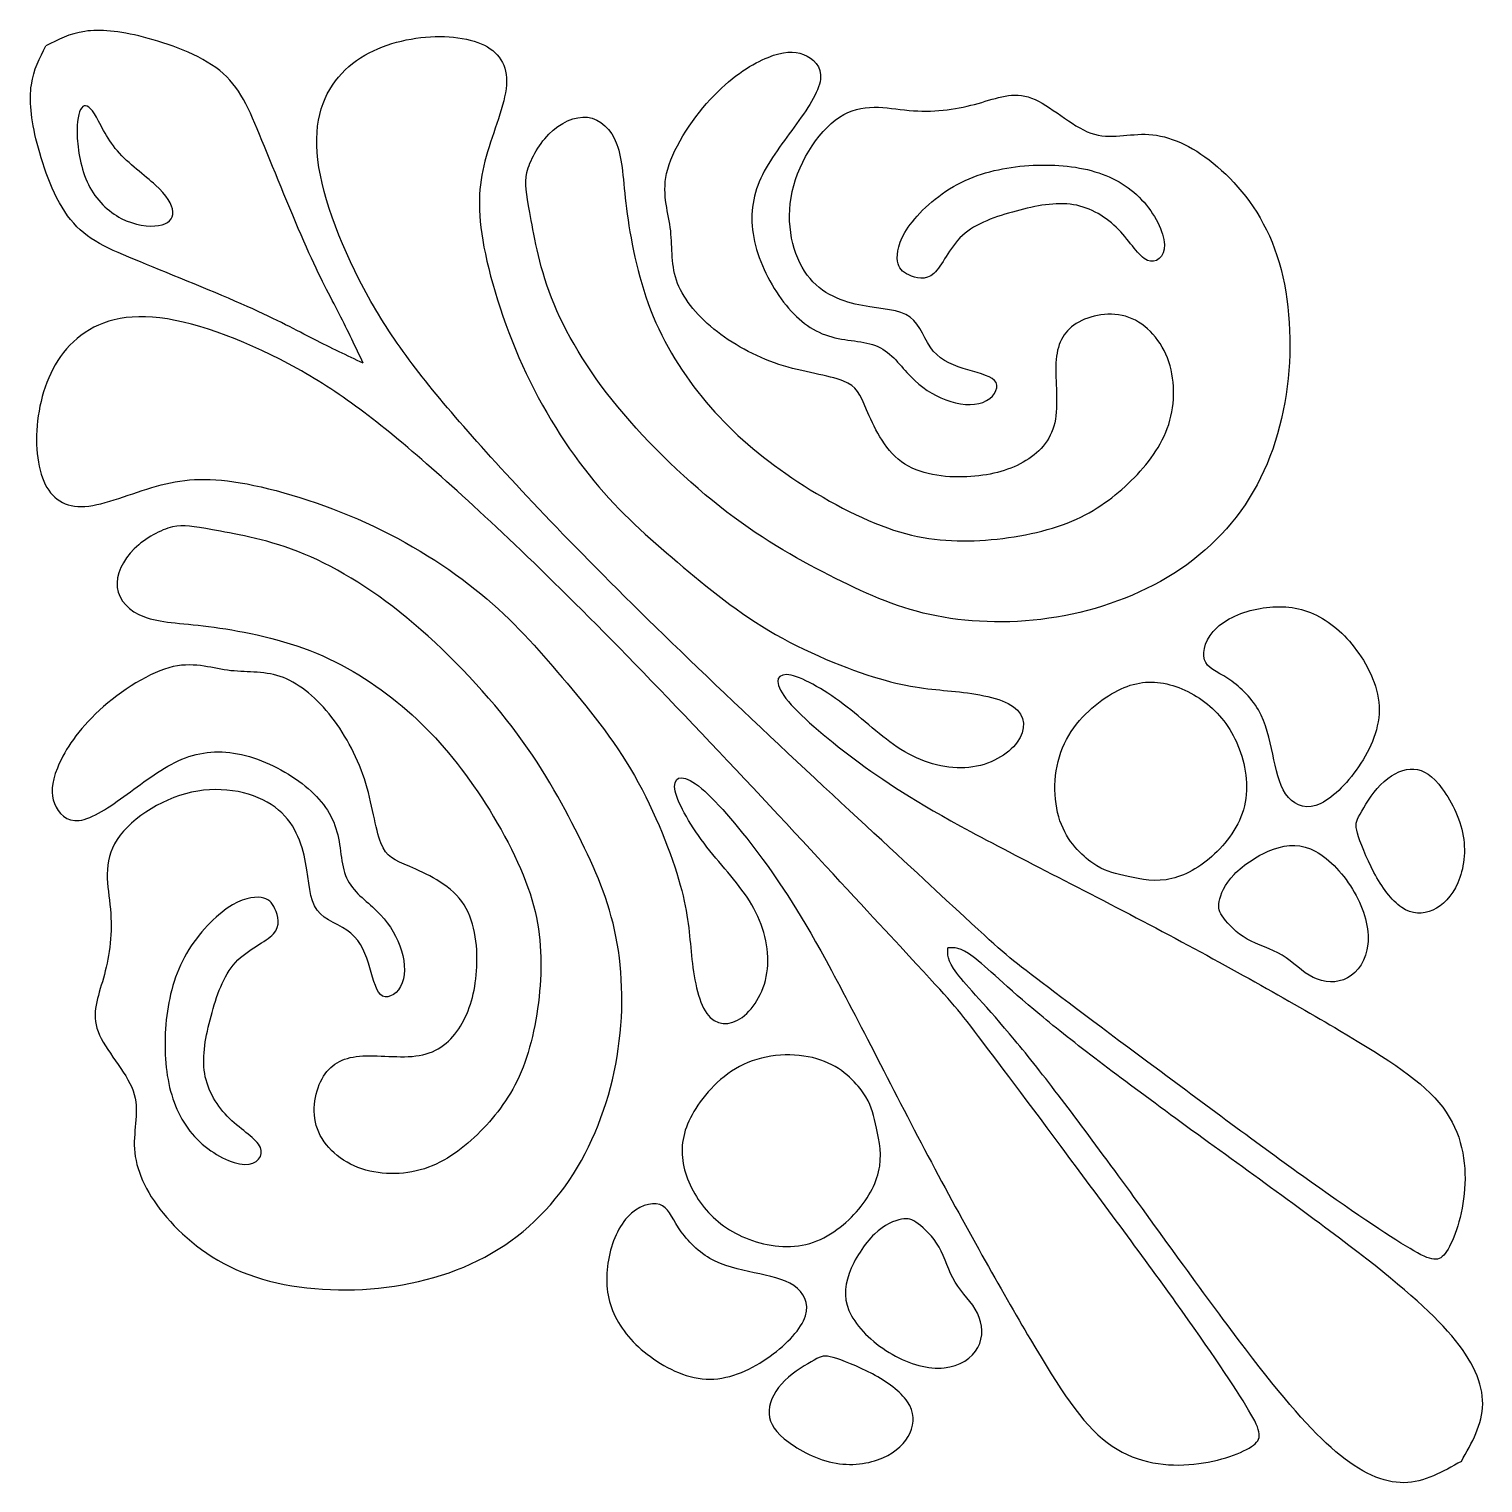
# Model space of a CAD drawing. Header units: millimetres. Extents: x 183 to 445, y 12 to 405.
# Drawn here: x 413.84 to 444.88, y 77.71 to 108.75 of the extents above; entities that cross this region are included whole.
import ezdxf

# ---------------------------------------------------------------- set-up
doc = ezdxf.new("R2010")
doc.units = ezdxf.units.MM
doc.layers.add('Default', color=7, linetype='Continuous')
doc.layers.add('DV1_Layer_1', color=7, linetype='Continuous')

# ---------------------------------------------------------------- blocks, each defined once
blk = doc.blocks.new('SE')
at = {"layer": 'DV1_Layer_1', "color": 7, "linetype": 'Continuous'}
for points, knots in [([(420.971, 101.62), (420.809, 101.962), (420.647, 102.304), (420.269, 103.043), (420.052, 103.439), (419.758, 104.1), (419.464, 104.761), (419.092, 105.685), (418.809, 106.376), (418.527, 107.067), (418.335, 107.523), (417.906, 107.869), (417.476, 108.214), (416.809, 108.448), (416.278, 108.583), (415.746, 108.718), (415.35, 108.754), (415.026, 108.706), (414.702, 108.658), (414.449, 108.526), (414.197, 108.394)], [0, 0, 0, 0, 0.125, 0.125, 0.25, 0.25, 0.25, 0.375, 0.375, 0.375, 0.5, 0.5, 0.5, 0.625, 0.625, 0.625, 0.75, 0.75, 0.75, 1, 1, 1, 1]), ([(420.971, 101.62), (420.629, 101.782), (420.287, 101.944), (419.917, 102.133), (419.548, 102.322), (419.152, 102.538), (418.491, 102.833), (417.83, 103.127), (416.905, 103.5), (416.215, 103.782), (415.524, 104.064), (415.068, 104.256), (414.723, 104.686), (414.377, 105.115), (414.143, 105.782), (413.873, 106.845), (413.837, 107.241), (413.885, 107.565), (413.933, 107.89), (414.065, 108.142), (414.197, 108.394)], [0, 0, 0, 0, 0.125, 0.125, 0.125, 0.25, 0.25, 0.25, 0.375, 0.375, 0.375, 0.5, 0.5, 0.5, 0.625, 0.625, 0.75, 0.75, 0.75, 1, 1, 1, 1]), ([(435.125, 88.651), (435.659, 88.237), (436.608, 87.529), (437.696, 86.719), (438.784, 85.908), (440.01, 84.995), (441.025, 84.267), (442.041, 83.54), (442.847, 82.999), (443.321, 82.717), (443.796, 82.434), (443.94, 82.41), (444.103, 82.657), (444.265, 82.903), (444.445, 83.42), (444.487, 83.991), (444.529, 84.562), (444.433, 85.187), (444.019, 85.734), (443.604, 86.281), (442.871, 86.749), (441.813, 87.375), (440.755, 88), (439.373, 88.781), (437.894, 89.562), (436.416, 90.343), (434.841, 91.125), (433.723, 91.738), (432.605, 92.351), (431.944, 92.796), (431.337, 93.258), (430.73, 93.721), (430.177, 94.202), (429.949, 94.527), (429.721, 94.851), (429.817, 95.019), (430.105, 94.959), (430.394, 94.899), (430.875, 94.611), (431.301, 94.28), (431.728, 93.95), (432.101, 93.577), (432.533, 93.325), (432.966, 93.072), (433.459, 92.94), (434.348, 93.036), (434.745, 93.265), (434.937, 93.529), (435.13, 93.793), (435.118, 94.094), (434.853, 94.286), (434.589, 94.478), (434.072, 94.563), (433.615, 94.611), (433.158, 94.659), (432.762, 94.671), (432.112, 94.851), (431.463, 95.031), (430.562, 95.38), (429.775, 95.831), (428.988, 96.282), (428.314, 96.834), (427.683, 97.369), (427.052, 97.904), (426.463, 98.421), (425.898, 99.106), (425.333, 99.791), (424.792, 100.645), (424.372, 101.57), (423.951, 102.496), (423.65, 103.494), (423.524, 104.245), (423.398, 104.996), (423.446, 105.501), (423.596, 106.036), (423.747, 106.571), (423.999, 107.136), (424.029, 107.562), (424.059, 107.989), (423.867, 108.277), (423.488, 108.44), (423.11, 108.602), (422.545, 108.638), (421.992, 108.542), (421.439, 108.446), (420.898, 108.217), (420.513, 107.809), (420.129, 107.4), (419.9, 106.811), (420.002, 105.964), (420.105, 105.116), (420.537, 104.01), (421.084, 103.031), (421.631, 102.051), (422.292, 101.198), (423.302, 100.056), (424.312, 98.914), (425.67, 97.483), (427.57, 95.643), (429.47, 93.803), (431.912, 91.554), (433.192, 90.369), (434.473, 89.184), (434.591, 89.064), (435.125, 88.651)], [0, 0, 0, 0, 0.027778, 0.027778, 0.027778, 0.055556, 0.055556, 0.055556, 0.083333, 0.083333, 0.083333, 0.111111, 0.111111, 0.111111, 0.138889, 0.138889, 0.138889, 0.166667, 0.166667, 0.166667, 0.194444, 0.194444, 0.194444, 0.222222, 0.222222, 0.222222, 0.25, 0.25, 0.25, 0.277778, 0.277778, 0.277778, 0.305556, 0.305556, 0.305556, 0.333333, 0.333333, 0.333333, 0.361111, 0.361111, 0.361111, 0.388889, 0.388889, 0.388889, 0.416667, 0.416667, 0.444444, 0.444444, 0.444444, 0.472222, 0.472222, 0.472222, 0.5, 0.5, 0.5, 0.527778, 0.527778, 0.527778, 0.555556, 0.555556, 0.555556, 0.583333, 0.583333, 0.583333, 0.611111, 0.611111, 0.611111, 0.638889, 0.638889, 0.638889, 0.666667, 0.666667, 0.666667, 0.694444, 0.694444, 0.694444, 0.722222, 0.722222, 0.722222, 0.75, 0.75, 0.75, 0.777778, 0.777778, 0.777778, 0.805556, 0.805556, 0.805556, 0.833333, 0.833333, 0.833333, 0.861111, 0.861111, 0.861111, 0.888889, 0.888889, 0.888889, 0.916667, 0.916667, 0.916667, 0.944444, 0.944444, 0.944444, 1, 1, 1, 1]), ([(424.53, 104.836), (424.605, 104.412), (424.707, 103.746), (424.992, 103.016), (425.278, 102.286), (425.746, 101.494), (426.406, 100.689), (427.067, 99.884), (427.92, 99.067), (428.737, 98.443), (429.554, 97.818), (430.334, 97.386), (431.055, 97.025), (431.776, 96.665), (432.436, 96.377), (433.214, 96.223), (433.992, 96.07), (434.887, 96.052), (435.773, 96.199), (436.658, 96.347), (437.535, 96.659), (438.28, 97.133), (439.024, 97.608), (439.637, 98.245), (440.055, 99.022), (440.472, 99.8), (440.694, 100.719), (440.745, 101.635), (440.796, 102.55), (440.676, 103.464), (440.376, 104.202), (440.076, 104.941), (439.595, 105.505), (439.121, 105.89), (438.646, 106.274), (438.178, 106.478), (437.748, 106.505), (437.319, 106.532), (436.929, 106.382), (436.508, 106.532), (436.087, 106.682), (435.636, 107.132), (435.242, 107.282), (434.847, 107.432), (434.51, 107.282), (434.101, 107.168), (433.692, 107.054), (433.211, 106.975), (432.717, 107.011), (432.223, 107.047), (431.716, 107.198), (431.23, 106.929), (430.745, 106.659), (430.281, 105.968), (430.131, 105.283), (429.98, 104.598), (430.142, 103.92), (430.451, 103.502), (430.761, 103.085), (431.217, 102.929), (431.632, 102.851), (432.046, 102.773), (432.418, 102.773), (432.646, 102.604), (432.875, 102.436), (432.959, 102.1), (433.142, 101.881), (433.325, 101.662), (433.608, 101.56), (433.881, 101.478), (434.154, 101.397), (434.418, 101.337), (434.484, 101.205), (434.55, 101.073), (434.418, 100.869), (434.202, 100.785), (433.986, 100.701), (433.686, 100.737), (433.409, 100.839), (433.133, 100.941), (432.881, 101.109), (432.661, 101.334), (432.442, 101.56), (432.256, 101.842), (431.962, 101.974), (431.668, 102.106), (431.265, 102.088), (430.905, 102.202), (430.545, 102.316), (430.226, 102.562), (429.947, 102.926), (429.668, 103.289), (429.427, 103.77), (429.325, 104.22), (429.223, 104.671), (429.259, 105.091), (429.427, 105.493), (429.596, 105.896), (429.896, 106.28), (430.172, 106.659), (430.449, 107.037), (430.701, 107.409), (430.734, 107.682), (430.767, 107.956), (430.581, 108.13), (430.166, 108.292), (429.938, 108.28), (429.617, 108.151), (429.295, 108.022), (428.881, 107.776), (428.461, 107.337), (428.04, 106.899), (427.614, 106.268), (427.473, 105.766), (427.332, 105.265), (427.476, 104.893), (427.527, 104.517), (427.578, 104.142), (427.536, 103.764), (427.659, 103.394), (427.782, 103.025), (428.07, 102.665), (428.458, 102.349), (428.845, 102.034), (429.331, 101.764), (429.848, 101.596), (430.364, 101.427), (430.911, 101.361), (431.214, 101.244), (431.517, 101.127), (431.578, 100.959), (431.719, 100.626), (431.86, 100.292), (432.082, 99.794), (432.463, 99.515), (432.845, 99.235), (433.385, 99.175), (433.857, 99.196), (434.328, 99.217), (434.73, 99.319), (435.061, 99.506), (435.391, 99.692), (435.649, 99.962), (435.736, 100.35), (435.824, 100.737), (435.739, 101.241), (435.761, 101.629), (435.782, 102.016), (435.907, 102.286), (436.196, 102.466), (436.484, 102.647), (436.935, 102.737), (437.319, 102.599), (437.703, 102.46), (438.022, 102.094), (438.172, 101.65), (438.322, 101.205), (438.304, 100.683), (438.139, 100.229), (437.974, 99.776), (437.661, 99.391), (436.947, 98.713), (436.544, 98.419), (435.463, 97.998), (434.785, 97.872), (434.136, 97.836), (433.487, 97.8), (432.869, 97.854), (432.163, 98.103), (431.457, 98.353), (430.665, 98.797), (429.995, 99.262), (429.325, 99.728), (428.779, 100.214), (427.812, 101.361), (427.391, 102.022), (427.106, 102.758), (426.821, 103.493), (426.671, 104.304), (426.593, 104.923), (426.515, 105.541), (426.509, 105.968), (426.389, 106.292), (426.268, 106.616), (426.034, 106.839), (425.488, 106.905), (425.175, 106.749), (424.935, 106.508), (424.695, 106.268), (424.527, 105.944), (424.467, 105.691), (424.407, 105.439), (424.455, 105.259), (424.53, 104.836)], [0, 0, 0, 0, 0.014925, 0.014925, 0.014925, 0.029851, 0.029851, 0.029851, 0.044776, 0.044776, 0.044776, 0.059701, 0.059701, 0.059701, 0.074627, 0.074627, 0.074627, 0.089552, 0.089552, 0.089552, 0.104478, 0.104478, 0.104478, 0.119403, 0.119403, 0.119403, 0.134328, 0.134328, 0.134328, 0.149254, 0.149254, 0.149254, 0.164179, 0.164179, 0.164179, 0.179104, 0.179104, 0.179104, 0.19403, 0.19403, 0.19403, 0.208955, 0.208955, 0.208955, 0.223881, 0.223881, 0.223881, 0.238806, 0.238806, 0.238806, 0.253731, 0.253731, 0.253731, 0.268657, 0.268657, 0.268657, 0.283582, 0.283582, 0.283582, 0.298507, 0.298507, 0.298507, 0.313433, 0.313433, 0.313433, 0.328358, 0.328358, 0.328358, 0.343284, 0.343284, 0.343284, 0.358209, 0.358209, 0.358209, 0.373134, 0.373134, 0.373134, 0.38806, 0.38806, 0.38806, 0.402985, 0.402985, 0.402985, 0.41791, 0.41791, 0.41791, 0.432836, 0.432836, 0.432836, 0.447761, 0.447761, 0.447761, 0.462687, 0.462687, 0.462687, 0.477612, 0.477612, 0.477612, 0.492537, 0.492537, 0.492537, 0.507463, 0.507463, 0.507463, 0.522388, 0.522388, 0.537313, 0.537313, 0.537313, 0.552239, 0.552239, 0.552239, 0.567164, 0.567164, 0.567164, 0.58209, 0.58209, 0.58209, 0.597015, 0.597015, 0.597015, 0.61194, 0.61194, 0.61194, 0.626866, 0.626866, 0.626866, 0.641791, 0.641791, 0.641791, 0.656716, 0.656716, 0.656716, 0.671642, 0.671642, 0.671642, 0.686567, 0.686567, 0.686567, 0.701493, 0.701493, 0.701493, 0.716418, 0.716418, 0.716418, 0.731343, 0.731343, 0.731343, 0.746269, 0.746269, 0.746269, 0.761194, 0.761194, 0.761194, 0.776119, 0.776119, 0.776119, 0.791045, 0.791045, 0.791045, 0.80597, 0.80597, 0.820896, 0.820896, 0.835821, 0.835821, 0.835821, 0.850746, 0.850746, 0.850746, 0.865672, 0.865672, 0.865672, 0.880597, 0.880597, 0.895522, 0.895522, 0.895522, 0.910448, 0.910448, 0.910448, 0.925373, 0.925373, 0.925373, 0.940299, 0.940299, 0.955224, 0.955224, 0.955224, 0.970149, 0.970149, 0.970149, 1, 1, 1, 1]), ([(415.23, 106.947), (415.344, 106.767), (415.482, 106.436), (415.722, 106.154), (415.963, 105.872), (416.305, 105.637), (416.539, 105.421), (416.773, 105.205), (416.899, 105.007), (416.908, 104.854), (416.917, 104.7), (416.809, 104.592), (416.602, 104.559), (416.395, 104.526), (416.089, 104.568), (415.806, 104.713), (415.524, 104.857), (415.266, 105.103), (415.104, 105.433), (414.942, 105.763), (414.876, 106.178), (414.864, 106.484), (414.852, 106.791), (414.894, 106.989), (414.96, 107.073), (415.026, 107.157), (415.116, 107.127), (415.23, 106.947)], [0, 0, 0, 0, 0.1, 0.1, 0.1, 0.2, 0.2, 0.2, 0.3, 0.3, 0.3, 0.4, 0.4, 0.4, 0.5, 0.5, 0.5, 0.6, 0.6, 0.6, 0.7, 0.7, 0.7, 0.8, 0.8, 0.8, 1, 1, 1, 1]), ([(432.623, 103.505), (432.767, 103.439), (432.978, 103.375), (433.155, 103.536), (433.333, 103.696), (433.476, 104.081), (434.052, 104.61), (434.484, 104.755), (435.337, 104.983), (435.757, 105.067), (436.134, 105.005), (436.51, 104.943), (436.843, 104.735), (437.098, 104.473), (437.353, 104.212), (437.531, 103.898), (437.713, 103.816), (437.895, 103.734), (438.082, 103.884), (438.076, 104.154), (438.07, 104.424), (437.871, 104.815), (437.591, 105.112), (437.31, 105.41), (436.947, 105.615), (436.515, 105.732), (436.083, 105.848), (435.584, 105.875), (435.087, 105.833), (434.59, 105.79), (434.096, 105.678), (433.653, 105.438), (433.211, 105.199), (432.821, 104.833), (432.607, 104.523), (432.394, 104.214), (432.358, 103.962), (432.379, 103.801), (432.4, 103.641), (432.478, 103.572), (432.623, 103.505)], [0, 0, 0, 0, 0.066667, 0.066667, 0.066667, 0.133333, 0.133333, 0.2, 0.2, 0.266667, 0.266667, 0.266667, 0.333333, 0.333333, 0.333333, 0.4, 0.4, 0.4, 0.466667, 0.466667, 0.466667, 0.533333, 0.533333, 0.533333, 0.6, 0.6, 0.6, 0.666667, 0.666667, 0.666667, 0.733333, 0.733333, 0.733333, 0.8, 0.8, 0.8, 0.866667, 0.866667, 0.866667, 1, 1, 1, 1]), ([(433.941, 87.466), (434.354, 86.932), (435.062, 85.983), (435.872, 84.895), (436.683, 83.807), (437.596, 82.581), (438.324, 81.566), (439.051, 80.55), (439.592, 79.744), (439.874, 79.27), (440.157, 78.795), (440.181, 78.651), (439.934, 78.488), (439.688, 78.326), (439.171, 78.146), (438.029, 78.062), (437.404, 78.158), (436.857, 78.573), (436.31, 78.987), (435.841, 79.72), (435.216, 80.778), (434.592, 81.836), (433.81, 83.218), (432.247, 86.175), (431.466, 87.75), (430.853, 88.868), (430.24, 89.986), (429.795, 90.647), (429.333, 91.254), (428.87, 91.861), (428.389, 92.414), (427.74, 92.871), (427.572, 92.774), (427.632, 92.486), (427.692, 92.197), (427.98, 91.716), (428.311, 91.29), (428.641, 90.863), (429.014, 90.49), (429.267, 90.058), (429.519, 89.625), (429.651, 89.132), (429.603, 88.687), (429.555, 88.243), (429.327, 87.846), (429.062, 87.654), (428.798, 87.461), (428.197, 87.485), (428.029, 88.519), (427.98, 88.976), (427.932, 89.433), (427.92, 89.829), (427.74, 90.478), (427.56, 91.128), (427.211, 92.029), (426.76, 92.816), (426.31, 93.604), (425.757, 94.277), (424.687, 95.539), (424.17, 96.128), (423.485, 96.693), (422.8, 97.258), (421.946, 97.799), (421.021, 98.219), (420.095, 98.64), (419.097, 98.941), (418.346, 99.067), (417.595, 99.193), (417.09, 99.145), (416.555, 98.995), (416.02, 98.844), (415.455, 98.592), (415.029, 98.562), (414.602, 98.532), (414.313, 98.724), (414.151, 99.103), (413.989, 99.481), (413.953, 100.047), (414.049, 100.599), (414.145, 101.152), (414.374, 101.693), (414.782, 102.078), (415.191, 102.463), (415.78, 102.691), (416.627, 102.589), (417.475, 102.487), (418.581, 102.054), (419.56, 101.507), (420.54, 100.96), (421.393, 100.299), (422.535, 99.289), (423.677, 98.28), (425.108, 96.921), (426.948, 95.021), (428.788, 93.121), (431.037, 90.679), (432.222, 89.399), (433.407, 88.118), (433.527, 88), (433.941, 87.466)], [0, 0, 0, 0, 0.027778, 0.027778, 0.027778, 0.055556, 0.055556, 0.055556, 0.083333, 0.083333, 0.083333, 0.111111, 0.111111, 0.111111, 0.138889, 0.138889, 0.166667, 0.166667, 0.166667, 0.194444, 0.194444, 0.194444, 0.222222, 0.222222, 0.25, 0.25, 0.25, 0.277778, 0.277778, 0.277778, 0.305556, 0.305556, 0.333333, 0.333333, 0.333333, 0.361111, 0.361111, 0.361111, 0.388889, 0.388889, 0.388889, 0.416667, 0.416667, 0.416667, 0.444444, 0.444444, 0.444444, 0.472222, 0.5, 0.5, 0.5, 0.527778, 0.527778, 0.527778, 0.555556, 0.555556, 0.555556, 0.583333, 0.583333, 0.611111, 0.611111, 0.611111, 0.638889, 0.638889, 0.638889, 0.666667, 0.666667, 0.666667, 0.694444, 0.694444, 0.694444, 0.722222, 0.722222, 0.722222, 0.75, 0.75, 0.75, 0.777778, 0.777778, 0.777778, 0.805556, 0.805556, 0.805556, 0.833333, 0.833333, 0.833333, 0.861111, 0.861111, 0.861111, 0.888889, 0.888889, 0.888889, 0.916667, 0.916667, 0.916667, 0.944444, 0.944444, 0.944444, 1, 1, 1, 1]), ([(417.755, 98.061), (418.179, 97.986), (418.845, 97.884), (419.575, 97.599), (420.305, 97.314), (421.098, 96.845), (421.902, 96.184), (422.707, 95.524), (423.524, 94.671), (424.149, 93.854), (424.773, 93.037), (425.206, 92.257), (425.566, 91.536), (425.926, 90.815), (426.214, 90.155), (426.368, 89.377), (426.521, 88.599), (426.539, 87.704), (426.244, 85.933), (425.932, 85.056), (425.458, 84.311), (424.983, 83.566), (424.347, 82.954), (423.569, 82.536), (422.791, 82.119), (421.872, 81.897), (420.04, 81.795), (419.128, 81.915), (418.389, 82.215), (417.65, 82.515), (417.086, 82.996), (416.701, 83.47), (416.317, 83.945), (416.113, 84.413), (416.086, 84.843), (416.059, 85.272), (416.209, 85.662), (416.059, 86.083), (415.909, 86.504), (415.459, 86.955), (415.159, 87.744), (415.309, 88.081), (415.423, 88.49), (415.537, 88.899), (415.616, 89.38), (415.58, 89.874), (415.544, 90.368), (415.393, 90.875), (415.662, 91.36), (415.932, 91.846), (416.623, 92.31), (417.308, 92.46), (417.993, 92.611), (418.671, 92.449), (419.089, 92.14), (419.506, 91.83), (419.662, 91.374), (419.74, 90.96), (419.818, 90.545), (419.818, 90.173), (419.986, 89.944), (420.154, 89.716), (420.491, 89.632), (420.71, 89.449), (420.929, 89.266), (421.031, 88.984), (421.113, 88.71), (421.194, 88.437), (421.254, 88.173), (421.386, 88.107), (421.518, 88.041), (421.722, 88.173), (421.806, 88.389), (421.89, 88.605), (421.854, 88.905), (421.752, 89.182), (421.65, 89.458), (421.482, 89.71), (421.257, 89.93), (421.031, 90.149), (420.749, 90.335), (420.617, 90.629), (420.485, 90.924), (420.503, 91.326), (420.389, 91.686), (420.275, 92.047), (420.029, 92.365), (419.302, 92.923), (418.821, 93.163), (418.371, 93.266), (417.921, 93.368), (417.5, 93.332), (417.098, 93.163), (416.695, 92.995), (416.311, 92.695), (415.554, 92.143), (415.182, 91.89), (414.909, 91.857), (414.635, 91.824), (414.461, 92.01), (414.38, 92.218), (414.299, 92.425), (414.311, 92.653), (414.44, 92.974), (414.569, 93.296), (414.816, 93.71), (415.254, 94.131), (415.692, 94.551), (416.323, 94.977), (416.824, 95.118), (417.326, 95.26), (417.698, 95.115), (418.074, 95.064), (418.449, 95.013), (418.827, 95.055), (419.197, 94.932), (419.566, 94.809), (419.926, 94.521), (420.242, 94.133), (420.557, 93.746), (420.827, 93.259), (420.995, 92.743), (421.164, 92.227), (421.23, 91.68), (421.347, 91.377), (421.464, 91.074), (421.632, 91.014), (421.965, 90.872), (422.299, 90.731), (422.797, 90.509), (423.076, 90.128), (423.356, 89.746), (423.416, 89.206), (423.395, 88.734), (423.374, 88.263), (423.272, 87.861), (423.085, 87.53), (422.899, 87.2), (422.629, 86.942), (422.242, 86.854), (421.854, 86.767), (421.35, 86.851), (420.962, 86.83), (420.575, 86.81), (420.305, 86.683), (420.125, 86.395), (419.944, 86.107), (419.854, 85.656), (419.992, 85.272), (420.13, 84.888), (420.497, 84.569), (420.941, 84.419), (421.386, 84.269), (421.908, 84.287), (422.362, 84.452), (422.815, 84.617), (423.199, 84.93), (423.539, 85.287), (423.878, 85.644), (424.173, 86.047), (424.383, 86.587), (424.593, 87.128), (424.719, 87.807), (424.755, 88.455), (424.791, 89.104), (424.737, 89.722), (424.488, 90.428), (424.239, 91.134), (423.794, 91.926), (423.329, 92.596), (422.863, 93.266), (422.377, 93.812), (421.803, 94.296), (421.23, 94.779), (420.569, 95.199), (419.833, 95.485), (419.098, 95.77), (418.287, 95.92), (417.668, 95.998), (417.05, 96.076), (416.623, 96.082), (416.299, 96.202), (415.975, 96.322), (415.752, 96.557), (415.719, 96.83), (415.686, 97.103), (415.842, 97.416), (416.083, 97.656), (416.323, 97.896), (416.647, 98.064), (416.899, 98.124), (417.152, 98.184), (417.332, 98.136), (417.755, 98.061)], [0, 0, 0, 0, 0.014925, 0.014925, 0.014925, 0.029851, 0.029851, 0.029851, 0.044776, 0.044776, 0.044776, 0.059701, 0.059701, 0.059701, 0.074627, 0.074627, 0.074627, 0.089552, 0.089552, 0.104478, 0.104478, 0.104478, 0.119403, 0.119403, 0.119403, 0.134328, 0.134328, 0.149254, 0.149254, 0.149254, 0.164179, 0.164179, 0.164179, 0.179104, 0.179104, 0.179104, 0.19403, 0.19403, 0.19403, 0.208955, 0.208955, 0.223881, 0.223881, 0.223881, 0.238806, 0.238806, 0.238806, 0.253731, 0.253731, 0.253731, 0.268657, 0.268657, 0.268657, 0.283582, 0.283582, 0.283582, 0.298507, 0.298507, 0.298507, 0.313433, 0.313433, 0.313433, 0.328358, 0.328358, 0.328358, 0.343284, 0.343284, 0.343284, 0.358209, 0.358209, 0.358209, 0.373134, 0.373134, 0.373134, 0.38806, 0.38806, 0.38806, 0.402985, 0.402985, 0.402985, 0.41791, 0.41791, 0.41791, 0.432836, 0.432836, 0.432836, 0.447761, 0.447761, 0.462687, 0.462687, 0.462687, 0.477612, 0.477612, 0.477612, 0.492537, 0.492537, 0.507463, 0.507463, 0.507463, 0.522388, 0.522388, 0.522388, 0.537313, 0.537313, 0.537313, 0.552239, 0.552239, 0.552239, 0.567164, 0.567164, 0.567164, 0.58209, 0.58209, 0.58209, 0.597015, 0.597015, 0.597015, 0.61194, 0.61194, 0.61194, 0.626866, 0.626866, 0.626866, 0.641791, 0.641791, 0.641791, 0.656716, 0.656716, 0.656716, 0.671642, 0.671642, 0.671642, 0.686567, 0.686567, 0.686567, 0.701493, 0.701493, 0.701493, 0.716418, 0.716418, 0.716418, 0.731343, 0.731343, 0.731343, 0.746269, 0.746269, 0.746269, 0.761194, 0.761194, 0.761194, 0.776119, 0.776119, 0.776119, 0.791045, 0.791045, 0.791045, 0.80597, 0.80597, 0.80597, 0.820896, 0.820896, 0.820896, 0.835821, 0.835821, 0.835821, 0.850746, 0.850746, 0.850746, 0.865672, 0.865672, 0.865672, 0.880597, 0.880597, 0.880597, 0.895522, 0.895522, 0.895522, 0.910448, 0.910448, 0.910448, 0.925373, 0.925373, 0.925373, 0.940299, 0.940299, 0.940299, 0.955224, 0.955224, 0.955224, 0.970149, 0.970149, 0.970149, 1, 1, 1, 1]), ([(439.429, 94.889), (439.661, 94.737), (439.919, 94.503), (440.085, 94.218), (440.25, 93.932), (440.322, 93.596), (440.389, 93.273), (440.457, 92.95), (440.52, 92.641), (440.666, 92.426), (440.811, 92.212), (441.039, 92.092), (441.313, 92.179), (441.586, 92.266), (441.904, 92.56), (442.173, 92.934), (442.442, 93.308), (442.661, 93.761), (442.663, 94.216), (442.664, 94.671), (442.448, 95.128), (442.182, 95.489), (441.916, 95.851), (441.601, 96.118), (441.262, 96.269), (440.922, 96.419), (440.559, 96.452), (439.817, 96.34), (439.439, 96.196), (439.203, 95.979), (438.967, 95.761), (438.874, 95.47), (438.931, 95.29), (438.988, 95.109), (439.196, 95.04), (439.429, 94.889)], [0, 0, 0, 0, 0.076923, 0.076923, 0.076923, 0.153846, 0.153846, 0.153846, 0.230769, 0.230769, 0.230769, 0.307692, 0.307692, 0.307692, 0.384615, 0.384615, 0.384615, 0.461538, 0.461538, 0.461538, 0.538462, 0.538462, 0.538462, 0.615385, 0.615385, 0.615385, 0.692308, 0.692308, 0.769231, 0.769231, 0.769231, 0.846154, 0.846154, 0.846154, 1, 1, 1, 1]), ([(437.209, 90.682), (437.457, 90.623), (437.781, 90.545), (438.112, 90.593), (438.442, 90.641), (438.778, 90.815), (439.089, 91.09), (439.4, 91.365), (439.685, 91.74), (439.787, 92.167), (439.889, 92.593), (439.808, 93.07), (439.646, 93.461), (439.484, 93.851), (439.241, 94.155), (438.939, 94.384), (438.637, 94.614), (438.277, 94.77), (437.583, 94.839), (437.25, 94.752), (436.881, 94.518), (436.511, 94.284), (436.106, 93.902), (435.902, 93.407), (435.697, 92.911), (435.694, 92.302), (435.848, 91.851), (436.001, 91.401), (436.31, 91.11), (436.55, 90.945), (436.791, 90.779), (436.962, 90.74), (437.209, 90.682)], [0, 0, 0, 0, 0.083333, 0.083333, 0.083333, 0.166667, 0.166667, 0.166667, 0.25, 0.25, 0.25, 0.333333, 0.333333, 0.333333, 0.416667, 0.416667, 0.416667, 0.5, 0.5, 0.583333, 0.583333, 0.583333, 0.666667, 0.666667, 0.666667, 0.75, 0.75, 0.75, 0.833333, 0.833333, 0.833333, 1, 1, 1, 1]), ([(442.199, 91.587), (442.253, 91.395), (442.382, 91.062), (442.55, 90.749), (442.718, 90.437), (442.925, 90.146), (443.145, 89.998), (443.364, 89.851), (443.595, 89.848), (443.808, 89.944), (444.021, 90.041), (444.217, 90.236), (444.343, 90.527), (444.469, 90.818), (444.526, 91.206), (444.443, 91.597), (444.361, 91.989), (444.138, 92.386), (443.933, 92.631), (443.727, 92.875), (443.538, 92.968), (443.328, 92.953), (443.118, 92.938), (442.886, 92.815), (442.693, 92.619), (442.499, 92.422), (442.343, 92.152), (442.254, 91.991), (442.166, 91.83), (442.145, 91.779), (442.199, 91.587)], [0, 0, 0, 0, 0.090909, 0.090909, 0.090909, 0.181818, 0.181818, 0.181818, 0.272727, 0.272727, 0.272727, 0.363636, 0.363636, 0.363636, 0.454545, 0.454545, 0.454545, 0.545455, 0.545455, 0.545455, 0.636364, 0.636364, 0.636364, 0.727273, 0.727273, 0.727273, 0.818182, 0.818182, 0.818182, 1, 1, 1, 1]), ([(439.343, 89.773), (439.442, 89.641), (439.616, 89.455), (439.844, 89.326), (440.073, 89.197), (440.355, 89.125), (440.829, 88.836), (441.021, 88.62), (441.254, 88.505), (441.487, 88.389), (441.76, 88.374), (441.985, 88.497), (442.211, 88.62), (442.388, 88.882), (442.421, 89.215), (442.454, 89.548), (442.343, 89.953), (442.131, 90.324), (441.919, 90.695), (441.607, 91.032), (441.307, 91.197), (441.006, 91.362), (440.718, 91.356), (440.409, 91.245), (440.1, 91.134), (439.769, 90.917), (439.564, 90.703), (439.358, 90.488), (439.277, 90.275), (439.248, 90.129), (439.22, 89.984), (439.244, 89.905), (439.343, 89.773)], [0, 0, 0, 0, 0.083333, 0.083333, 0.083333, 0.166667, 0.166667, 0.25, 0.25, 0.25, 0.333333, 0.333333, 0.333333, 0.416667, 0.416667, 0.416667, 0.5, 0.5, 0.5, 0.583333, 0.583333, 0.583333, 0.666667, 0.666667, 0.666667, 0.75, 0.75, 0.75, 0.833333, 0.833333, 0.833333, 1, 1, 1, 1]), ([(419.086, 89.968), (419.152, 89.824), (419.216, 89.613), (419.055, 89.436), (418.895, 89.259), (418.51, 89.115), (417.981, 88.539), (417.836, 88.107), (417.722, 87.68), (417.608, 87.254), (417.524, 86.834), (417.586, 86.457), (417.648, 86.081), (417.856, 85.748), (418.117, 85.493), (418.379, 85.238), (418.693, 85.06), (418.775, 84.878), (418.857, 84.696), (418.707, 84.509), (418.437, 84.515), (418.167, 84.521), (417.776, 84.72), (417.478, 85), (417.181, 85.281), (416.976, 85.644), (416.859, 86.076), (416.743, 86.507), (416.716, 87.007), (416.758, 87.504), (416.801, 88.001), (416.913, 88.495), (417.392, 89.38), (417.758, 89.77), (418.068, 89.983), (418.377, 90.197), (418.629, 90.233), (418.79, 90.212), (418.951, 90.191), (419.02, 90.113), (419.086, 89.968)], [0, 0, 0, 0, 0.066667, 0.066667, 0.066667, 0.133333, 0.133333, 0.2, 0.2, 0.2, 0.266667, 0.266667, 0.266667, 0.333333, 0.333333, 0.333333, 0.4, 0.4, 0.4, 0.466667, 0.466667, 0.466667, 0.533333, 0.533333, 0.533333, 0.6, 0.6, 0.6, 0.666667, 0.666667, 0.666667, 0.733333, 0.733333, 0.8, 0.8, 0.8, 0.866667, 0.866667, 0.866667, 1, 1, 1, 1]), ([(444.417, 78.174), (444.022, 77.949), (443.628, 77.723), (443.191, 77.718), (442.753, 77.713), (442.272, 77.929), (441.738, 78.38), (441.202, 78.831), (440.614, 79.516), (439.808, 80.574), (439.003, 81.632), (437.981, 83.062), (437.098, 84.27), (436.214, 85.478), (435.469, 86.464), (434.88, 87.173), (434.291, 87.882), (433.858, 88.315), (433.647, 88.596), (433.435, 88.877), (433.445, 89.007), (433.454, 89.137)], [0, 0, 0, 0, 0.125, 0.125, 0.125, 0.25, 0.25, 0.25, 0.375, 0.375, 0.375, 0.5, 0.5, 0.5, 0.625, 0.625, 0.625, 0.75, 0.75, 0.75, 1, 1, 1, 1]), ([(444.417, 78.174), (444.643, 78.569), (444.868, 78.963), (444.873, 79.4), (444.878, 79.838), (444.662, 80.319), (444.211, 80.854), (443.76, 81.389), (443.075, 81.978), (442.017, 82.783), (440.959, 83.588), (439.529, 84.61), (438.321, 85.493), (437.113, 86.377), (436.127, 87.122), (435.418, 87.711), (434.709, 88.3), (434.276, 88.733), (433.995, 88.944), (433.714, 89.156), (433.584, 89.146), (433.454, 89.137)], [0, 0, 0, 0, 0.125, 0.125, 0.125, 0.25, 0.25, 0.25, 0.375, 0.375, 0.375, 0.5, 0.5, 0.5, 0.625, 0.625, 0.625, 0.75, 0.75, 0.75, 1, 1, 1, 1]), ([(431.909, 85.382), (431.968, 85.134), (432.046, 84.81), (431.998, 84.479), (431.95, 84.149), (431.776, 83.813), (431.501, 83.502), (431.226, 83.191), (430.851, 82.906), (430.424, 82.804), (429.998, 82.702), (429.52, 82.783), (429.13, 82.945), (428.74, 83.107), (428.436, 83.35), (428.207, 83.652), (427.977, 83.954), (427.821, 84.314), (427.786, 84.661), (427.752, 85.008), (427.839, 85.341), (428.073, 85.71), (428.307, 86.08), (428.689, 86.485), (429.184, 86.689), (429.68, 86.894), (430.289, 86.896), (430.74, 86.743), (431.19, 86.59), (431.481, 86.281), (431.647, 86.041), (431.812, 85.801), (431.851, 85.629), (431.909, 85.382)], [0, 0, 0, 0, 0.083333, 0.083333, 0.083333, 0.166667, 0.166667, 0.166667, 0.25, 0.25, 0.25, 0.333333, 0.333333, 0.333333, 0.416667, 0.416667, 0.416667, 0.5, 0.5, 0.5, 0.583333, 0.583333, 0.583333, 0.666667, 0.666667, 0.666667, 0.75, 0.75, 0.75, 0.833333, 0.833333, 0.833333, 1, 1, 1, 1]), ([(427.702, 83.163), (427.854, 82.93), (428.088, 82.672), (428.373, 82.506), (428.659, 82.341), (428.995, 82.269), (429.641, 82.134), (429.95, 82.071), (430.165, 81.925), (430.379, 81.78), (430.499, 81.551), (430.325, 81.005), (430.031, 80.687), (429.657, 80.418), (429.283, 80.149), (428.83, 79.93), (427.92, 79.927), (427.464, 80.143), (426.74, 80.675), (426.473, 80.99), (426.322, 81.329), (426.172, 81.669), (426.139, 82.032), (426.195, 82.403), (426.25, 82.774), (426.394, 83.152), (426.612, 83.388), (426.83, 83.623), (427.121, 83.716), (427.301, 83.659), (427.482, 83.602), (427.551, 83.395), (427.702, 83.163)], [0, 0, 0, 0, 0.076923, 0.076923, 0.076923, 0.153846, 0.153846, 0.230769, 0.230769, 0.230769, 0.307692, 0.307692, 0.384615, 0.384615, 0.384615, 0.461538, 0.461538, 0.538462, 0.538462, 0.615385, 0.615385, 0.615385, 0.692308, 0.692308, 0.692308, 0.769231, 0.769231, 0.769231, 0.846154, 0.846154, 0.846154, 1, 1, 1, 1]), ([(432.818, 83.248), (432.95, 83.149), (433.136, 82.975), (433.265, 82.747), (433.394, 82.518), (433.466, 82.236), (433.61, 81.999), (433.755, 81.762), (433.971, 81.57), (434.086, 81.337), (434.202, 81.104), (434.217, 80.831), (434.094, 80.606), (433.971, 80.38), (433.71, 80.203), (433.376, 80.17), (433.043, 80.137), (432.637, 80.248), (432.267, 80.46), (431.896, 80.672), (431.223, 81.296), (431.235, 81.873), (431.346, 82.182), (431.457, 82.491), (431.673, 82.822), (431.888, 83.027), (432.103, 83.233), (432.316, 83.314), (432.462, 83.343), (432.607, 83.371), (432.685, 83.347), (432.818, 83.248)], [0, 0, 0, 0, 0.083333, 0.083333, 0.083333, 0.166667, 0.166667, 0.166667, 0.25, 0.25, 0.25, 0.333333, 0.333333, 0.333333, 0.416667, 0.416667, 0.416667, 0.5, 0.5, 0.5, 0.583333, 0.666667, 0.666667, 0.666667, 0.75, 0.75, 0.75, 0.833333, 0.833333, 0.833333, 1, 1, 1, 1]), ([(431.004, 80.392), (431.196, 80.338), (431.529, 80.209), (432.154, 79.873), (432.445, 79.666), (432.592, 79.446), (432.74, 79.227), (432.743, 78.996), (432.55, 78.57), (432.355, 78.375), (431.773, 78.122), (431.385, 78.065), (430.993, 78.148), (430.602, 78.23), (430.205, 78.453), (429.961, 78.658), (429.716, 78.864), (429.623, 79.053), (429.638, 79.263), (429.653, 79.474), (429.776, 79.705), (429.972, 79.898), (430.169, 80.092), (430.439, 80.248), (430.6, 80.337), (430.761, 80.425), (430.812, 80.446), (431.004, 80.392)], [0, 0, 0, 0, 0.090909, 0.090909, 0.181818, 0.181818, 0.181818, 0.272727, 0.272727, 0.363636, 0.363636, 0.454545, 0.454545, 0.454545, 0.545455, 0.545455, 0.545455, 0.636364, 0.636364, 0.636364, 0.727273, 0.727273, 0.727273, 0.818182, 0.818182, 0.818182, 1, 1, 1, 1])]:
    blk.add_open_spline(points, degree=3, knots=knots, dxfattribs=at)

msp = doc.modelspace()

# ---------------------------------------------------------------- block references
at = {"layer": 'Default'}
msp.add_blockref('SE', (0, 0), dxfattribs=at)

doc.saveas('drawing.dxf')
